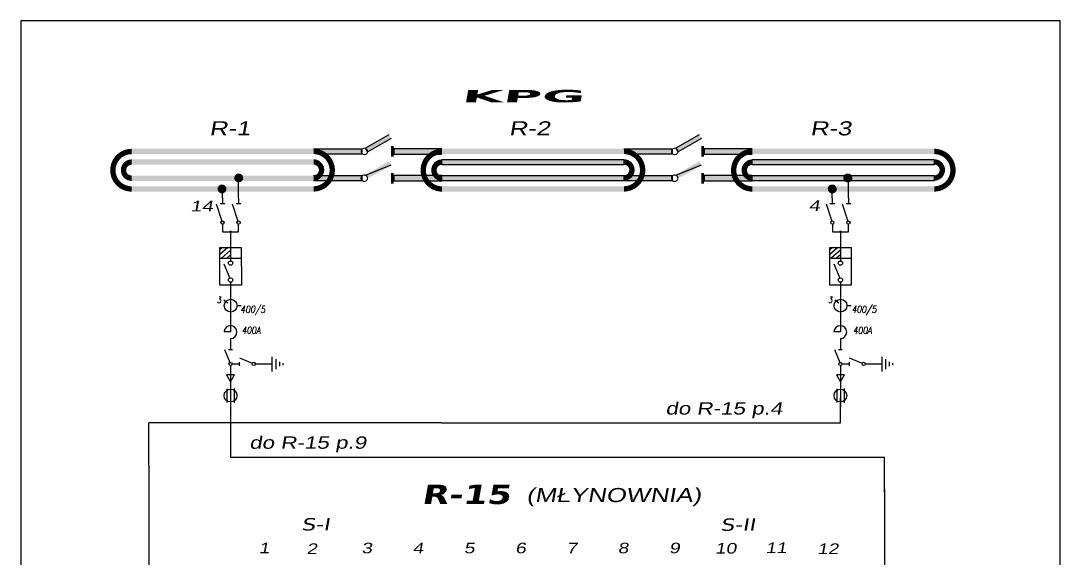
# Model space of a CAD drawing. Header units: millimetres. Extents: x 0 to 295, y 0 to 420.
# Drawn here: x 0 to 295, y 267.5 to 420 of the extents above; entities that cross this region are included whole.
import ezdxf
from ezdxf.enums import TextEntityAlignment as Align

# ---------------------------------------------------------------- set-up
doc = ezdxf.new("R2010")
doc.units = ezdxf.units.MM
doc.layers.add('LINIE', color=7, linetype='Continuous')
doc.layers.add('STYKI', color=7, linetype='Continuous')
doc.styles.add('Arial', font='arial.ttf', dxfattribs={"width": 1.3, "oblique": 10, "height": 4})
doc.styles.add('ROMANS', font='romans', dxfattribs={"width": 0.7, "oblique": 10, "height": 3.8})
doc.styles.add('Werdena', font='verdana.ttf', dxfattribs={"width": 1.3, "oblique": 10, "height": 3.5})
doc.styles.add('Werdena1', font='verdanab.ttf', dxfattribs={"width": 1.3, "oblique": 10, "height": 3.5})

# ---------------------------------------------------------------- blocks, each defined once
blk = doc.blocks.new('29')
for p, q in [((-12.14, 13.99), (-0.98, 20.41)), ((0.05, 18.48), (-10.92, 12.37)), ((-36.25, 13.75), (-13.75, 13.75)), ((-13.75, 11.25), (-33.75, 11.25)), ((-13.75, 13.75), (-13.75, 11.25)), ((-10.93, 12.35), (-11.85, 14.09)), ((-10.95, 12.16), (-11.78, 13.93)), ((23.75, 13.75), (1.25, 13.75)), ((1.25, 13.75), (1.25, 11.25)), ((1.25, 11.25), (23.75, 11.25)), ((-11.94, 1.43), (0, 6.25)), ((-36.25, 1.25), (-13.75, 1.25)), ((-13.75, 1.25), (-13.75, -1.25)), ((23.75, 1.25), (1.25, 1.25)), ((1.25, 1.25), (1.25, -1.25)), ((-13.75, -1.25), (-36.25, -1.25)), ((1.25, -1.25), (23.75, -1.25))]:
    blk.add_line(p, q)
at = {"const_width": 2.5}
for points in [[(-121.23, 12.47, 0.414214), (-129.98, 3.72, 1)], [(-36.25, -5, 0.414214), (-27.5, 3.75, 0.414214), (-36.25, 12.5, 1)], [(23.77, 12.47, 0.414214), (15.02, 3.72, 1)], [(108.75, -5, 0.414214), (117.5, 3.75, 0.414214), (108.75, 12.5, 1)], [(-129.98, 3.72, 0.414214), (-121.23, -5.03, 1)], [(-121.25, 7.5, 0.414214), (-125, 3.75, 1)], [(-125, 3.75, 0.414214), (-121.25, 0, 1)], [(-36.25, 0.08, 0.414214), (-32.5, 3.83, 0.414214), (-36.25, 7.58, 1)], [(15.02, 3.72, 0.414214), (23.77, -5.03, 1)], [(23.75, 7.5, 0.414214), (20, 3.75, 1)], [(20, 3.75, 0.414214), (23.75, 0, 1)], [(108.75, 0.08, 0.414214), (112.5, 3.83, 0.414214), (108.75, 7.58, 1)]]:
    blk.add_lwpolyline(points, format="xyb", dxfattribs=at)
at = {"const_width": 0.5}
for points in [[(-14, 12.5, 1), (-11, 12.5, 1)], [(-13.98, 12.49, 1), (-10.98, 12.49, 1)], [(-14.08, -0.03, 1), (-11.08, -0.03, 1)], [(-14, 0, 1), (-11, 0, 1)]]:
    blk.add_lwpolyline(points, format="xyb", close=True, dxfattribs=at)
for points in [[(23.75, 6.25), (23.75, 8.75), (108.75, 8.75), (108.75, 6.25)], [(23.75, -1.25), (23.75, 1.25), (108.75, 1.25), (108.75, -1.25)]]:
    blk.add_lwpolyline(points, close=True)
for points in [[(-11.99, 14.01), (-0.98, 20.41), (-10.92, 12.37), (0.1, 18.49)], [(0, 15), (1.25, 15), (0, 10), (1.25, 10)], [(-121.25, 13.75), (-36.25, 13.75), (-121.25, 11.25), (-36.25, 11.25)], [(-36.25, 13.75), (-13.75, 13.75), (-36.25, 11.25), (-13.75, 11.25)], [(1.25, 13.75), (23.75, 13.75), (1.25, 11.25), (23.75, 11.25)], [(23.75, 13.75), (108.75, 13.75), (23.75, 11.25), (108.75, 11.25)], [(-121.25, 8.75), (-36.25, 8.75), (-121.25, 6.25), (-36.25, 6.25)], [(-12.01, 1.52), (-1, 7.92), (-10.93, -0.12), (0.08, 6)], [(23.75, 8.75), (108.75, 8.75), (23.75, 6.25), (108.75, 6.25)], [(-121.25, 1.25), (-36.25, 1.25), (-121.25, -1.25), (-36.25, -1.25)], [(-36.25, 1.25), (-13.75, 1.25), (-36.25, 1.25), (-13.75, -1.25)], [(-36.25, 1.25), (-13.75, 1.25), (-36.25, -1.25), (-13.75, -1.25)], [(0, 2.5), (1.25, 2.5), (0, -2.5), (1.25, -2.5)], [(1.25, 1.25), (23.75, 1.25), (1.25, -1.25), (23.75, 1.25)], [(1.25, 1.25), (23.75, 1.25), (1.25, -1.25), (23.75, -1.25)], [(23.75, 1.25), (108.75, 1.25), (23.75, -1.25), (108.75, -1.25)], [(-121.25, -3.75), (-36.25, -3.75), (-121.25, -6.25), (-36.25, -6.25)], [(23.75, -3.75), (108.75, -3.75), (23.75, -6.25), (108.75, -6.25)]]:
    blk.add_solid(points)
blk = doc.blocks.new('*U7')
at = {"color": 0}
mesh = blk.add_polyface(dxfattribs=at)
corners = [(0, 0), (3.75, 6.51), (-3.76, 6.5)]
mesh.append_faces([[corners[k] for k in face] for face in [(0, 1, 2)]], dxfattribs={"color": 0})
blk = doc.blocks.new('7')
for p, q in [((3.4, 0), (-3.46, 0)), ((0, 4.82), (0, 0)), ((2.19, -1.76), (-2.36, -1.76)), ((0.98, -3.52), (-1.07, -3.52)), ((0.36, -5.03), (-0.49, -5.03))]:
    blk.add_line(p, q)

msp = doc.modelspace()

# ---------------------------------------------------------------- linework, layer by layer
for p, q in [((295, 420), (0, 420)), ((0, 420), (0, 0)), ((295, 0), (295, 420))]:
    msp.add_line(p, q)
at = {"color": 7}
for p, q in [((185.81, 383.85), (192.6, 387.75)), ((193.22, 386.58), (186.56, 382.87)), ((171.17, 383.7), (184.84, 383.7)), ((184.84, 383.7), (184.84, 382.19)), ((186.55, 382.85), (185.99, 383.91)), ((186.54, 382.74), (186.03, 383.81)), ((207.62, 383.7), (193.95, 383.7)), ((193.95, 383.7), (193.95, 382.19)), ((184.84, 382.19), (172.69, 382.19)), ((193.95, 382.19), (207.62, 382.19)), ((185.94, 376.22), (193.19, 379.15)), ((61.79, 369.65), (61.79, 375.27)), ((171.17, 376.11), (184.84, 376.11)), ((184.84, 376.11), (184.84, 374.59)), ((207.62, 376.11), (193.95, 376.11)), ((193.95, 376.11), (193.95, 374.59)), ((234.88, 369.65), (234.87, 375.27)), ((57.23, 369.65), (57.23, 372.27)), ((184.84, 374.59), (171.17, 374.59)), ((193.95, 374.59), (207.62, 374.59)), ((230.32, 369.65), (230.32, 372.27)), ((57.23, 369.65), (57.23, 368.18)), ((61.79, 369.65), (61.79, 368.18)), ((230.32, 369.65), (230.32, 368.18)), ((234.88, 369.65), (234.88, 368.18)), ((56.58, 368.18), (57.94, 368.18)), ((61.13, 368.18), (62.49, 368.18)), ((229.66, 368.18), (231.02, 368.18)), ((234.22, 368.18), (235.58, 368.18)), ((57.24, 362.3), (57.24, 360.16)), ((57.24, 360.16), (61.8, 360.16)), ((59.54, 360.16), (59.54, 358.72)), ((61.8, 360.16), (61.8, 362.3)), ((230.33, 362.3), (230.33, 360.16)), ((230.33, 360.16), (234.88, 360.16)), ((232.63, 360.16), (232.63, 358.72)), ((234.88, 360.16), (234.88, 362.3)), ((59.54, 358.72), (59.54, 356.57)), ((232.63, 358.72), (232.63, 356.57)), ((58.79, 355.73), (56.5, 353.71)), ((56.5, 344.98), (56.5, 355.73)), ((56.5, 355.73), (62.58, 355.73)), ((57.27, 355.73), (56.5, 355.02)), ((59.54, 354.92), (56.92, 352.69)), ((59.54, 356.57), (59.54, 351.85)), ((61.93, 355.73), (62.58, 355.73)), ((62.58, 355.73), (62.6, 344.98)), ((231.88, 355.73), (229.59, 353.71)), ((229.59, 344.98), (229.59, 355.73)), ((229.59, 355.73), (235.67, 355.73)), ((230.36, 355.73), (229.59, 355.02)), ((232.63, 354.92), (230.01, 352.69)), ((232.63, 356.57), (232.63, 351.85)), ((235.02, 355.73), (235.67, 355.73)), ((235.67, 355.73), (235.69, 344.98)), ((56.5, 352.69), (62.58, 352.69)), ((59.54, 353.59), (58.46, 352.69)), ((229.59, 352.69), (235.67, 352.69)), ((232.63, 353.59), (231.55, 352.69)), ((59.54, 345.82), (59.54, 344)), ((232.63, 345.82), (232.63, 344)), ((56.65, 344.98), (56.5, 344.98)), ((62.6, 344.98), (56.65, 344.98)), ((59.54, 344), (59.54, 342.62)), ((59.54, 342.62), (59.54, 336.03)), ((229.74, 344.98), (229.59, 344.98)), ((235.69, 344.98), (229.74, 344.98)), ((232.63, 344), (232.63, 342.62)), ((232.63, 342.62), (232.63, 336.03)), ((58.73, 339.89), (57.59, 340.74)), ((232.2, 339.89), (231.06, 340.74)), ((59.54, 337.55), (59.54, 334.7)), ((61.4, 339.23), (62.57, 339.23)), ((232.63, 337.55), (232.63, 334.7)), ((234.49, 339.23), (235.66, 339.23)), ((59.54, 334.7), (59.54, 331.74)), ((232.63, 334.7), (232.63, 331.74)), ((59.54, 331.74), (57.68, 331.74)), ((232.62, 331.74), (230.77, 331.74)), ((59.54, 329.87), (59.54, 328.64)), ((59.54, 328.69), (59.54, 326.75)), ((232.63, 329.87), (232.63, 328.64)), ((232.63, 328.69), (232.63, 326.75)), ((58.98, 326.75), (60.06, 326.75)), ((232.07, 326.75), (233.15, 326.75)), ((59.54, 322.19), (59.54, 320.42)), ((60.05, 322.64), (61.99, 322.64)), ((61.99, 323.2), (61.99, 322.12)), ((66.58, 322.64), (68.35, 322.64)), ((232.63, 322.19), (232.63, 320.42)), ((233.14, 322.64), (235.08, 322.64)), ((235.08, 323.2), (235.08, 322.12)), ((239.66, 322.64), (241.43, 322.64)), ((59.54, 320.82), (59.54, 316.47)), ((232.63, 320.82), (232.63, 316.47)), ((59.54, 316.66), (59.54, 310.67)), ((60.6, 315.67), (60.6, 311.67)), ((232.63, 316.66), (232.63, 310.67)), ((233.69, 315.67), (233.69, 311.67)), ((58.5, 315.64), (58.5, 311.68)), ((231.58, 315.64), (231.58, 311.68))]:
    msp.add_line(p, q, dxfattribs=at)
at = {"color": 7, "const_width": 1.52}
for points in [[(119.55, 382.93, 0.414214), (114.23, 377.61, 1)], [(171.17, 372.31, 0.414214), (176.49, 377.63, 0.414214), (171.17, 382.94, 1)], [(207.63, 382.93, 0.414214), (202.32, 377.61, 1)], [(259.26, 372.31, 0.414214), (264.57, 377.63, 0.414214), (259.26, 382.94, 1)], [(119.53, 379.91, 0.414214), (117.25, 377.63, 1)], [(171.17, 375.4, 0.414214), (173.45, 377.68, 0.414214), (171.17, 379.96, 1)], [(207.62, 379.91, 0.414214), (205.34, 377.63, 1)], [(259.26, 375.4, 0.414214), (261.54, 377.68, 0.414214), (259.26, 379.96, 1)], [(114.23, 377.61, 0.414214), (119.55, 372.29, 1)], [(117.25, 377.63, 0.414214), (119.53, 375.35, 1)], [(202.32, 377.61, 0.414214), (207.63, 372.29, 1)], [(205.34, 377.63, 0.414214), (207.62, 375.35, 1)]]:
    msp.add_lwpolyline(points, format="xyb", dxfattribs=at)
at = {"color": 7, "const_width": 0.304}
for points in [[(184.69, 382.94, 1), (186.51, 382.94, 1)], [(184.7, 382.94, 1), (186.52, 382.94, 1)], [(184.64, 375.33, 1), (186.46, 375.33, 1)], [(184.69, 375.35, 1), (186.51, 375.35, 1)]]:
    msp.add_lwpolyline(points, format="xyb", close=True, dxfattribs=at)
at = {"color": 7}
for points in [[(207.62, 379.15), (207.62, 380.67), (259.26, 380.67), (259.26, 379.15)], [(207.62, 374.59), (207.62, 376.11), (259.26, 376.11), (259.26, 374.59)]]:
    msp.add_lwpolyline(points, close=True, dxfattribs=at)
for centre, radius in [((57.24, 362.76), 0.456), ((61.8, 362.76), 0.456), ((230.33, 362.76), 0.456), ((234.89, 362.76), 0.456), ((59.54, 351.25), 0.608), ((232.63, 351.25), 0.608), ((59.54, 346.43), 0.608), ((232.63, 346.43), 0.608), ((59.57, 339.2), 1.82), ((232.66, 339.2), 1.82), ((59.52, 322.65), 0.456), ((66.12, 322.66), 0.456), ((232.6, 322.65), 0.456), ((239.21, 322.66), 0.456), ((59.53, 313.69), 1.82), ((232.62, 313.69), 1.82)]:
    msp.add_circle(centre, radius, dxfattribs=at)
for centre in [(59.5, 331.67), (232.59, 331.67)]:
    msp.add_arc(centre, 1.82, 271.6767, 177.8355, dxfattribs=at)
for points in [[(185.91, 383.86), (192.6, 387.75), (186.56, 382.87), (193.25, 386.58)], [(119.53, 383.7), (171.17, 383.7), (119.53, 382.19), (171.17, 382.19)], [(171.17, 383.7), (184.84, 383.7), (171.17, 382.19), (184.84, 382.19)], [(193.19, 384.46), (193.95, 384.46), (193.19, 381.43), (193.95, 381.43)], [(193.95, 383.7), (207.62, 383.7), (193.95, 382.19), (207.62, 382.19)], [(207.62, 383.7), (259.26, 383.7), (207.62, 382.19), (259.26, 382.19)], [(119.53, 380.67), (171.17, 380.67), (119.53, 379.15), (171.17, 379.15)], [(207.62, 380.67), (259.26, 380.67), (207.62, 379.15), (259.26, 379.15)], [(185.9, 376.28), (192.58, 380.16), (186.55, 375.28), (193.24, 379)], [(119.53, 376.11), (171.17, 376.11), (119.53, 374.59), (171.17, 374.59)], [(171.17, 376.11), (184.84, 376.11), (171.17, 376.11), (184.84, 374.59)], [(171.17, 376.11), (184.84, 376.11), (171.17, 374.59), (184.84, 374.59)], [(193.19, 376.87), (193.95, 376.87), (193.19, 373.83), (193.95, 373.83)], [(193.95, 376.11), (207.62, 376.11), (193.95, 374.59), (207.62, 376.11)], [(193.95, 376.11), (207.62, 376.11), (193.95, 374.59), (207.62, 374.59)], [(207.62, 376.11), (259.26, 376.11), (207.62, 374.59), (259.26, 374.59)], [(119.53, 373.07), (171.17, 373.07), (119.53, 371.55), (171.17, 371.55)], [(207.62, 373.07), (259.26, 373.07), (207.62, 371.55), (259.26, 371.55)]]:
    msp.add_solid(points, dxfattribs=at)
at = {"layer": 'LINIE', "color": 7}
for p, q in [((232.63, 305.94), (232.63, 313.08)), ((59.54, 310.88), (59.54, 296.24)), ((119.4, 305.94), (36.36, 305.92)), ((36.36, 302.15), (36.36, 305.92)), ((36.36, 301.42), (36.36, 305.91)), ((36.36, 301.24), (36.36, 305.73)), ((119.4, 305.94), (232.63, 305.94)), ((119.44, 305.94), (232.63, 305.94)), ((36.36, 294.02), (36.36, 301.42)), ((36.36, 293.84), (36.36, 301.24)), ((59.54, 303.59), (59.54, 296.24)), ((59.54, 296.24), (196.34, 296.24)), ((59.54, 296.24), (196.43, 296.24)), ((84.45, 296.24), (221.34, 296.24)), ((196.43, 296.24), (215.85, 296.24)), ((221.43, 296.24), (245.15, 296.24)), ((245.15, 286.24), (245.15, 296.24)), ((36.36, 293.84), (36.36, 133.66)), ((245.15, 287.16), (245.15, 133.66))]:
    msp.add_line(p, q, dxfattribs=at)
at = {"layer": 'LINIE', "color": 7, "const_width": 1.22}
for points in [[(61.21, 375.42, 1), (62.51, 375.42, 1)], [(234.07, 375.42, 1), (235.38, 375.42, 1)], [(56.46, 372.3, 1), (57.76, 372.3, 1)], [(229.65, 372.3, 1), (230.95, 372.3, 1)]]:
    msp.add_lwpolyline(points, format="xyb", close=True, dxfattribs=at)
at = {"layer": 'STYKI', "color": 7}
for p, q in [((55.45, 368.1), (57.09, 363.2)), ((60.01, 368.1), (61.64, 363.2)), ((228.54, 368.1), (230.17, 363.2)), ((233.1, 368.1), (234.73, 363.2)), ((57.65, 351.1), (59.32, 346.99)), ((230.74, 351.1), (232.41, 346.99)), ((57.83, 326.71), (59.35, 323.06)), ((230.92, 326.71), (232.44, 323.06)), ((62.06, 324.35), (65.7, 322.83)), ((235.14, 324.35), (238.79, 322.83))]:
    msp.add_line(p, q, dxfattribs=at)
at = {"layer": 'STYKI', "color": 7, "const_width": 0.304}
for points in [[(59.37, 360.17, 1), (59.73, 360.17, 1)], [(232.45, 360.17, 1), (232.82, 360.17, 1)]]:
    msp.add_lwpolyline(points, format="xyb", close=True, dxfattribs=at)

# ---------------------------------------------------------------- block references
at = {"color": 7}
for name, p, xscale, yscale, zscale in [('29', (105.1, 375.35), 0.6074999999999999, 0.6074999999999999, 0.6074999999999999), ('*U7', (59.54, 317.62), 0.30375, 0.30375, 0.30375), ('*U7', (232.63, 317.62), 0.30375, 0.30375, 0.30375)]:
    msp.add_blockref(name, p, dxfattribs=dict(at, xscale=xscale, yscale=yscale, zscale=zscale))
at = {"color": 7, "xscale": 0.6074999999999999, "yscale": 0.6074999999999999, "zscale": 0.6074999999999999, "rotation": 90}
for p in [(71.27, 322.64), (244.35, 322.64)]:
    msp.add_blockref('7', p, dxfattribs=at)

# ---------------------------------------------------------------- texts
at = {"color": 7, "oblique": 10}
for s, height, style, width, p in [('R-1', 4, 'Arial', 1.3, (53.47, 387.5)), ('R-2', 4, 'Arial', 1.3, (138.52, 387.5)), ('R-3', 4, 'Arial', 1.3, (224.02, 387.5)), ('3', 1.7, 'ROMANS', 0.8, (55.67, 339.95)), ('400/5', 2, 'ROMANS', 0.8, (62.36, 337.13)), ('3', 1.7, 'ROMANS', 0.8, (229.14, 339.95)), ('400/5', 2, 'ROMANS', 0.8, (235.83, 337.13)), ('400A', 2, 'ROMANS', 0.8, (62.69, 331.23)), ('400A', 2, 'ROMANS', 0.8, (236.17, 331.23)), ('R-15', 5.5, 'Werdena1', 1.3, (113.69, 282.91)), ('(MŁYNOWNIA)', 4, 'Arial', 1.3, (143.45, 283.46)), ('S-I', 3.5, 'Werdena', 1.3, (79.63, 275.42)), ('S-II', 3.5, 'Werdena', 1.3, (198.56, 275.33)), ('1    ', 3, 'Arial', 1.3, (67.56, 268.94)), ('2', 3, 'Arial', 1.3, (81.11, 268.74)), ('3', 3, 'Arial', 1.3, (96.67, 268.94)), ('4', 3, 'Arial', 1.3, (111.22, 268.94)), ('5', 3, 'Arial', 1.3, (125.77, 268.94)), ('6', 3, 'Arial', 1.3, (140.33, 268.94)), ('7', 3, 'Arial', 1.3, (154.88, 268.94)), ('8', 3, 'Arial', 1.3, (169.43, 268.94)), ('9', 3, 'Arial', 1.3, (183.99, 268.94)), ('10', 3, 'Arial', 1.3, (197.02, 268.86)), ('11', 3, 'Arial', 1.3, (211.35, 269.02)), ('12', 3, 'Arial', 1.3, (226.05, 268.74))]:
    msp.add_text(s, height=height, dxfattribs=dict(at, style=style, width=width)).set_placement(p)
at = {"layer": 'LINIE', "color": 7, "style": 'Werdena1', "oblique": 10, "width": 3.139873}
msp.add_text('KPG', height=3.5, dxfattribs=at).set_placement((124.99, 396.89), (159.98, 396.89), align=Align.FIT)
at = {"layer": 'LINIE', "color": 7, "style": 'Arial', "oblique": 10}
for s, height, width, p in [('4', 3, 1.4, (223.57, 366.09)), ('do R-15 p.4', 3.5, 1.3, (182.96, 308.3)), ('do R-15 p.9', 3.5, 1.3, (64.85, 298.6))]:
    msp.add_text(s, height=height, dxfattribs=dict(at, width=width)).set_placement(p)
at = {"layer": 'STYKI', "color": 7, "style": 'Arial', "oblique": 10, "width": 1.4}
msp.add_text('14', height=3, dxfattribs=at).set_placement((48.07, 365.93))

doc.saveas('drawing.dxf')
